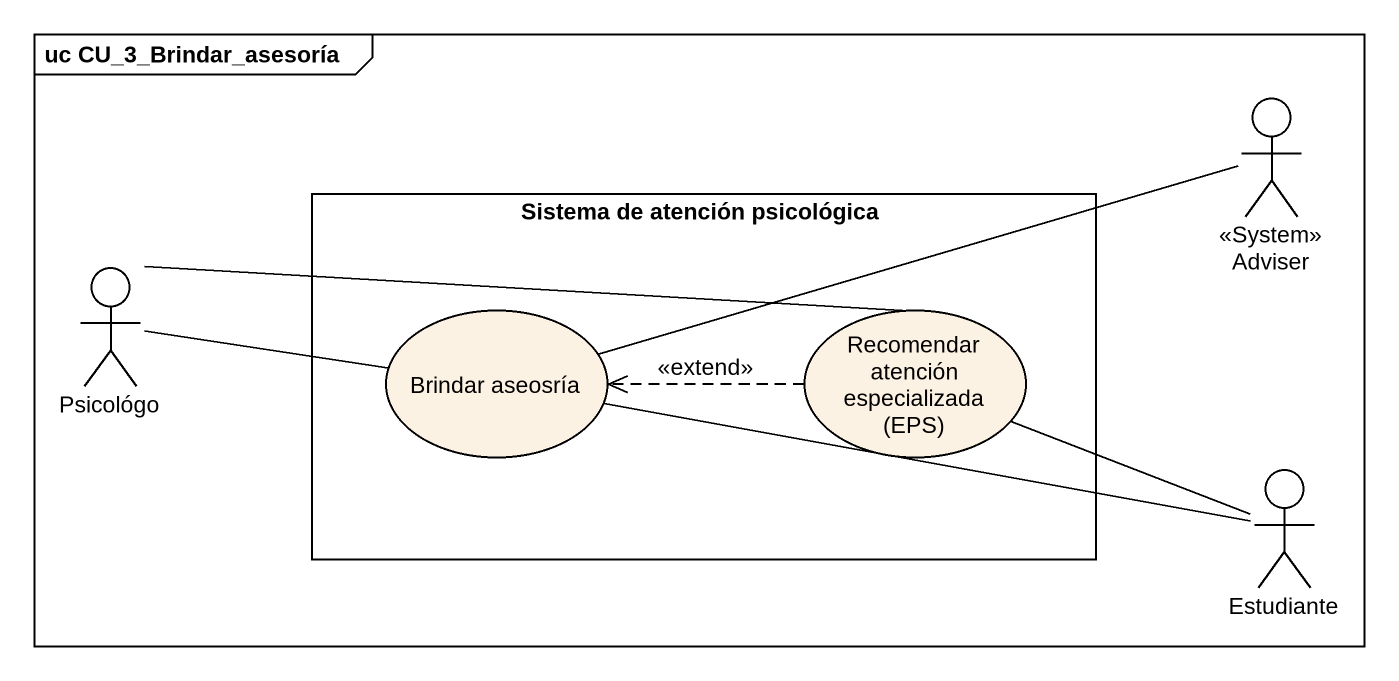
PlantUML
@startuml
mainframe uc CU_3_Brindar_asesoría
actor Adviser <<System>>
actor Psicológo
rectangle "Sistema de atención psicológica" as Sistema_de_atención {
  usecase "Brindar aseosría" as Brindar_aseosría
  usecase "Recomendar atención especializada (EPS)" as Recomendar_atención
}
actor Estudiante
Adviser -left- Brindar_aseosría
Psicológo -right- Brindar_aseosría
Psicológo -right- Recomendar_atención
Recomendar_atención .left.> Brindar_aseosría : <<extend>>
Estudiante -left- Brindar_aseosría
Estudiante -left- Recomendar_atención
@enduml
